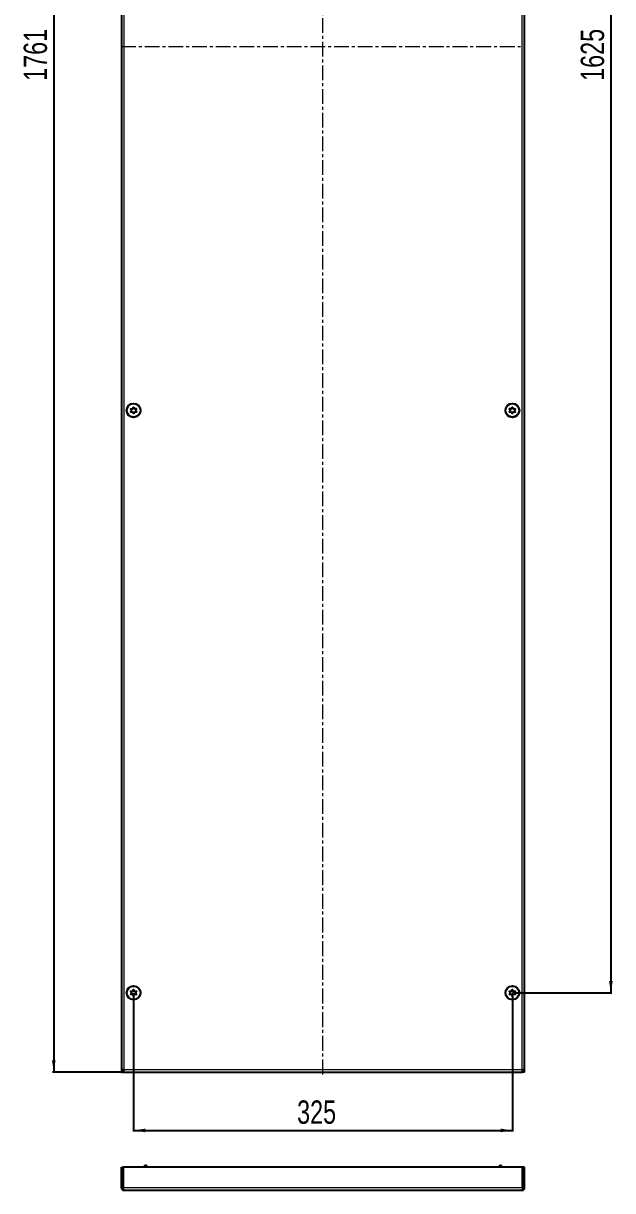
# Model space of a CAD drawing. Header units: millimetres. Extents: x 171 to 1290, y -693 to 1285.
# Drawn here: x 171 to 676, y -693 to 309 of the extents above; entities that cross this region are included whole.
import ezdxf

# ---------------------------------------------------------------- set-up
doc = ezdxf.new("R2010")
doc.units = ezdxf.units.MM
doc.linetypes.add('CENTERX2', pattern=[20.32, 12.7, -2.54, 2.54, -2.54])
doc.layers.add('FORMAT', color=7, linetype='Continuous')
doc.styles.add('SLDTEXTSTYLE0', font='TXT', dxfattribs={"width": 0.75})
doc.dimstyles.new('SLDDIMSTYLE0', dxfattribs={"dimtxt": 20, "dimasz": 10, "dimexe": 0, "dimexo": 0.0625, "dimgap": 5, "dimtad": 2, "dimdec": 1, "dimrnd": 1e-09, "dimzin": 12, "dimdsep": 46, "dimtxsty": 'SLDTEXTSTYLE0', "dimsah": 1, "dimcen": 0.09, "dimadec": 0, "dimazin": 3, "dimtfac": 1, "dimtofl": 0, "dimtmove": 0, "dimatfit": 3, "dimfxl": 0, "dimfrac": 2, "dimtolj": 1, "dimtzin": 12, "dimarcsym": 0})

# ---------------------------------------------------------------- blocks, each defined once
blk = doc.blocks.new('_D_1')
at = {"layer": 'FORMAT'}
for p, q in [((256.4, 1170.1), (195.7, 1170.1)), ((196.7, 1170.1), (196.7, -590.9)), ((256.4, -590.9), (195.7, -590.9))]:
    blk.add_line(p, q, dxfattribs=at)
for points in [[(196.7, 1170.1), (195.2, 1160.1), (198.3, 1160.1)], [(196.7, -590.9), (198.3, -580.9), (195.2, -580.9)]]:
    blk.add_solid(points, dxfattribs=at)
at = {"layer": 'FORMAT', "insert": (170.9, 260), "char_height": 20, "attachment_point": 1, "rotation": 90, "style": 'SLDTEXTSTYLE0'}
blk.add_mtext('1761', dxfattribs=at)
blk = doc.blocks.new('_D_2')
at = {"layer": 'FORMAT'}
for p, q in [((590.2, 1102.1), (675.7, 1102.1)), ((674.7, 1102.1), (674.7, -522.9)), ((590.2, -522.9), (675.7, -522.9))]:
    blk.add_line(p, q, dxfattribs=at)
for points in [[(674.7, 1102.1), (673.2, 1092.1), (676.3, 1092.1)], [(674.7, -522.9), (676.3, -512.9), (673.2, -512.9)]]:
    blk.add_solid(points, dxfattribs=at)
at = {"layer": 'FORMAT', "insert": (648.9, 260), "char_height": 20, "attachment_point": 1, "rotation": 90, "style": 'SLDTEXTSTYLE0'}
blk.add_mtext('1625', dxfattribs=at)
blk = doc.blocks.new('_D_3')
at = {"layer": 'FORMAT'}
for p, q in [((265.2, -522.9), (265.2, -642.1)), ((590.2, -522.9), (590.2, -642.1)), ((265.2, -641.1), (590.2, -641.1))]:
    blk.add_line(p, q, dxfattribs=at)
for points in [[(265.2, -641.1), (275.2, -642.6), (275.2, -639.5)], [(590.2, -641.1), (580.2, -639.5), (580.2, -642.6)]]:
    blk.add_solid(points, dxfattribs=at)
at = {"layer": 'FORMAT', "insert": (405.5, -615.3), "char_height": 20, "attachment_point": 1, "style": 'SLDTEXTSTYLE0'}
blk.add_mtext('325', dxfattribs=at)

msp = doc.modelspace()

# ---------------------------------------------------------------- linework, layer by layer
at = {"color": 7, "linetype": 'Continuous', "lineweight": 25}
for p, q in [((254.72, 1170.09), (254.72, -590.91)), ((600.72, -590.91), (600.72, 1170.09)), ((254.72, -590.91), (256.22, -590.91)), ((256.42, -589.8), (256.42, -590.91)), ((256.42, -590.91), (599.02, -590.91)), ((599.02, -590.91), (599.02, -589.79)), ((600.72, -590.91), (599.22, -590.91)), ((274.72, -672.49), (274.72, -670.99)), ((274.72, -670.99), (275.72, -670.99)), ((276.72, -671.99), (275.72, -670.99)), ((579.72, -670.99), (578.72, -671.99)), ((579.72, -670.99), (580.72, -670.99)), ((580.72, -670.99), (580.72, -672.49)), ((254.72, -672.49), (256.22, -672.49)), ((254.72, -690.39), (254.72, -672.49)), ((256.22, -690.39), (256.22, -672.49)), ((256.42, -690.39), (256.42, -672.49)), ((599.02, -672.49), (256.42, -672.49)), ((277.22, -671.99), (276.72, -671.99)), ((276.72, -671.99), (276.72, -672.49)), ((578.22, -671.99), (578.72, -671.99)), ((578.72, -672.49), (578.72, -671.99)), ((599.02, -690.39), (599.02, -672.49)), ((600.72, -672.49), (599.22, -672.49)), ((599.22, -690.39), (599.22, -672.49)), ((600.72, -690.39), (600.72, -672.49)), ((254.72, -690.39), (256.22, -690.39)), ((600.72, -690.39), (599.22, -690.39)), ((598.62, -692.49), (256.82, -692.49)), ((259.43, -692.49), (259.43, -692.75)), ((262.43, -692.75), (259.43, -692.75)), ((271, -692.75), (262.43, -692.75)), ((271, -692.75), (271, -692.49)), ((584.43, -692.49), (584.43, -692.75)), ((596, -692.75), (584.43, -692.75)), ((596, -692.75), (596, -692.49))]:
    msp.add_line(p, q, dxfattribs=at)
at = {"color": 8, "linetype": 'Continuous', "lineweight": 18}
for p, q in [((256.82, 1167.99), (256.82, -588.81)), ((598.62, -588.81), (598.62, 1167.99)), ((256.82, -588.81), (598.62, -588.81)), ((599.02, -690.39), (256.42, -690.39))]:
    msp.add_line(p, q, dxfattribs=at)
at = {"color": 7, "linetype": 'Continuous', "lineweight": 25}
for centre, radius in [((265.22, -22.91), 6), ((265.22, -22.91), 5.79), ((590.22, -22.91), 6), ((590.22, -22.91), 5.79), ((265.22, -22.91), 1.85), ((590.22, -22.91), 1.85), ((265.22, -522.91), 6), ((265.22, -522.91), 5.79), ((265.22, -522.91), 1.85), ((590.22, -522.91), 6), ((590.22, -522.91), 5.79), ((590.22, -522.91), 1.85)]:
    msp.add_circle(centre, radius, dxfattribs=at)
for points, knots in [([(267.67, -24.26), (267.67, -24.25), (267.68, -24.22), (267.67, -24.16), (267.62, -24.03), (267.4, -23.71), (267.1, -23.26), (267.06, -22.63), (267.28, -22.16), (267.49, -21.83), (267.6, -21.62), (267.62, -21.52), (267.62, -21.48), (267.61, -21.45), (267.58, -21.43), (267.52, -21.4), (267.25, -21.39), (266.78, -21.44), (266.07, -21.35), (265.62, -20.81), (265.41, -20.38), (265.26, -20.16), (265.2, -20.12), (265.17, -20.11), (265.14, -20.11), (265.11, -20.13), (265.07, -20.16), (265.02, -20.22), (264.91, -20.42), (264.74, -20.76), (264.47, -21.2), (263.91, -21.5), (263.37, -21.49), (262.98, -21.48), (262.83, -21.51), (262.78, -21.54), (262.76, -21.56), (262.75, -21.6), (262.76, -21.65), (262.82, -21.79), (263.03, -22.11), (263.33, -22.56), (263.37, -23.19), (263.15, -23.66), (262.94, -23.99), (262.83, -24.2), (262.81, -24.3), (262.81, -24.34), (262.82, -24.37), (262.85, -24.39), (262.91, -24.42), (263.18, -24.43), (263.65, -24.38), (264.36, -24.47), (264.81, -25.01), (265.02, -25.44), (265.18, -25.66), (265.23, -25.7), (265.26, -25.71), (265.29, -25.71), (265.33, -25.69), (265.36, -25.66), (265.41, -25.6), (265.52, -25.4), (265.69, -25.06), (265.97, -24.62), (266.52, -24.32), (267.06, -24.33), (267.45, -24.34), (267.6, -24.31), (267.65, -24.28), (267.66, -24.27), (267.67, -24.26)], [0, 0, 0, 0, 0.00200873, 0.00442003, 0.00936469, 0.02552819, 0.06770529, 0.09578618, 0.12464563, 0.1503415, 0.16051935, 0.16339425, 0.16569651, 0.16724481, 0.16887414, 0.1707699, 0.17860577, 0.21199411, 0.24999446, 0.2879948, 0.32138314, 0.32921901, 0.33111477, 0.3327441, 0.3342924, 0.33621663, 0.33853534, 0.3413178, 0.34966197, 0.37535784, 0.40421729, 0.43229818, 0.47447528, 0.49063878, 0.4966691, 0.49844005, 0.5, 0.50200873, 0.50442003, 0.50936469, 0.52552819, 0.56770529, 0.59578618, 0.62464563, 0.6503415, 0.66051935, 0.66339425, 0.66569651, 0.66724481, 0.66887414, 0.6707699, 0.67860577, 0.71199411, 0.74999446, 0.7879948, 0.82138314, 0.82921901, 0.83111477, 0.8327441, 0.8342924, 0.83621663, 0.83853534, 0.8413178, 0.84966197, 0.87535784, 0.90421729, 0.93229818, 0.97447528, 0.99063878, 0.9966691, 0.99844005, 1, 1, 1, 1]), ([(587.76, -24.26), (587.77, -24.27), (587.79, -24.29), (587.84, -24.31), (587.98, -24.34), (588.37, -24.33), (588.91, -24.32), (589.47, -24.62), (589.74, -25.06), (589.92, -25.41), (590.03, -25.62), (590.1, -25.69), (590.13, -25.71), (590.17, -25.71), (590.2, -25.7), (590.26, -25.66), (590.41, -25.44), (590.62, -25.01), (591.07, -24.47), (591.78, -24.38), (592.25, -24.43), (592.52, -24.42), (592.58, -24.39), (592.61, -24.37), (592.62, -24.34), (592.62, -24.3), (592.62, -24.26), (592.59, -24.18), (592.48, -23.98), (592.28, -23.66), (592.06, -23.19), (592.1, -22.56), (592.4, -22.11), (592.62, -21.78), (592.68, -21.65), (592.68, -21.59), (592.67, -21.56), (592.64, -21.53), (592.59, -21.51), (592.45, -21.48), (592.06, -21.49), (591.52, -21.5), (590.97, -21.2), (590.69, -20.76), (590.52, -20.41), (590.4, -20.2), (590.33, -20.13), (590.3, -20.11), (590.26, -20.11), (590.23, -20.12), (590.18, -20.16), (590.02, -20.38), (589.81, -20.81), (589.36, -21.35), (588.65, -21.44), (588.18, -21.39), (587.91, -21.4), (587.85, -21.43), (587.82, -21.45), (587.81, -21.48), (587.81, -21.52), (587.82, -21.56), (587.84, -21.64), (587.95, -21.84), (588.15, -22.16), (588.37, -22.63), (588.33, -23.26), (588.03, -23.71), (587.81, -24.04), (587.76, -24.17), (587.75, -24.23), (587.76, -24.25), (587.76, -24.26)], [0, 0, 0, 0, 0.0020087, 0.00442, 0.0093647, 0.0255282, 0.0677053, 0.0957862, 0.1246456, 0.1503415, 0.1605194, 0.1633943, 0.1656965, 0.1672448, 0.1688741, 0.1707699, 0.1786058, 0.2119941, 0.2499945, 0.2879948, 0.3213831, 0.329219, 0.3311148, 0.3327441, 0.3342924, 0.3362166, 0.3385353, 0.3413178, 0.349662, 0.3753578, 0.4042173, 0.4322982, 0.4744753, 0.4906388, 0.4966691, 0.49844, 0.5, 0.5020087, 0.50442, 0.5093647, 0.5255282, 0.5677053, 0.5957862, 0.6246456, 0.6503415, 0.6605194, 0.6633943, 0.6656965, 0.6672448, 0.6688741, 0.6707699, 0.6786058, 0.7119941, 0.7499945, 0.7879948, 0.8213831, 0.829219, 0.8311148, 0.8327441, 0.8342924, 0.8362166, 0.8385353, 0.8413178, 0.849662, 0.8753578, 0.9042173, 0.9322982, 0.9744753, 0.9906388, 0.9966691, 0.99844, 1, 1, 1, 1]), ([(267.67, -524.26), (267.67, -524.25), (267.68, -524.22), (267.67, -524.16), (267.62, -524.03), (267.4, -523.71), (267.1, -523.26), (267.06, -522.63), (267.28, -522.16), (267.49, -521.83), (267.6, -521.62), (267.62, -521.52), (267.62, -521.48), (267.61, -521.45), (267.58, -521.43), (267.52, -521.4), (267.25, -521.39), (266.78, -521.44), (266.07, -521.35), (265.62, -520.81), (265.41, -520.38), (265.26, -520.16), (265.2, -520.12), (265.17, -520.11), (265.14, -520.11), (265.11, -520.13), (265.07, -520.16), (265.02, -520.22), (264.91, -520.42), (264.74, -520.76), (264.47, -521.2), (263.91, -521.5), (263.37, -521.49), (262.98, -521.48), (262.83, -521.51), (262.78, -521.54), (262.76, -521.56), (262.75, -521.6), (262.76, -521.65), (262.82, -521.79), (263.03, -522.11), (263.33, -522.56), (263.37, -523.19), (263.15, -523.66), (262.94, -523.99), (262.83, -524.2), (262.81, -524.3), (262.81, -524.34), (262.82, -524.37), (262.85, -524.39), (262.91, -524.42), (263.18, -524.43), (263.65, -524.38), (264.36, -524.47), (264.81, -525.01), (265.02, -525.44), (265.18, -525.66), (265.23, -525.7), (265.26, -525.71), (265.29, -525.71), (265.33, -525.69), (265.36, -525.66), (265.41, -525.6), (265.52, -525.4), (265.69, -525.06), (265.97, -524.62), (266.52, -524.32), (267.06, -524.33), (267.45, -524.34), (267.6, -524.31), (267.65, -524.28), (267.66, -524.27), (267.67, -524.26)], [0, 0, 0, 0, 0.0020087, 0.00442, 0.0093647, 0.0255282, 0.0677053, 0.0957862, 0.1246456, 0.1503415, 0.1605194, 0.1633943, 0.1656965, 0.1672448, 0.1688741, 0.1707699, 0.1786058, 0.2119941, 0.2499945, 0.2879948, 0.3213831, 0.329219, 0.3311148, 0.3327441, 0.3342924, 0.3362166, 0.3385353, 0.3413178, 0.349662, 0.3753578, 0.4042173, 0.4322982, 0.4744753, 0.4906388, 0.4966691, 0.49844, 0.5, 0.5020087, 0.50442, 0.5093647, 0.5255282, 0.5677053, 0.5957862, 0.6246456, 0.6503415, 0.6605194, 0.6633943, 0.6656965, 0.6672448, 0.6688741, 0.6707699, 0.6786058, 0.7119941, 0.7499945, 0.7879948, 0.8213831, 0.829219, 0.8311148, 0.8327441, 0.8342924, 0.8362166, 0.8385353, 0.8413178, 0.849662, 0.8753578, 0.9042173, 0.9322982, 0.9744753, 0.9906388, 0.9966691, 0.99844, 1, 1, 1, 1]), ([(587.76, -524.26), (587.77, -524.27), (587.79, -524.29), (587.84, -524.31), (587.98, -524.34), (588.37, -524.33), (588.91, -524.32), (589.47, -524.62), (589.74, -525.06), (589.92, -525.41), (590.03, -525.62), (590.1, -525.69), (590.13, -525.71), (590.17, -525.71), (590.2, -525.7), (590.26, -525.66), (590.41, -525.44), (590.62, -525.01), (591.07, -524.47), (591.78, -524.38), (592.25, -524.43), (592.52, -524.42), (592.58, -524.39), (592.61, -524.37), (592.62, -524.34), (592.62, -524.3), (592.62, -524.26), (592.59, -524.18), (592.48, -523.98), (592.28, -523.66), (592.06, -523.19), (592.1, -522.56), (592.4, -522.11), (592.62, -521.78), (592.68, -521.65), (592.68, -521.59), (592.67, -521.56), (592.64, -521.53), (592.59, -521.51), (592.45, -521.48), (592.06, -521.49), (591.52, -521.5), (590.97, -521.2), (590.69, -520.76), (590.52, -520.41), (590.4, -520.2), (590.33, -520.13), (590.3, -520.11), (590.26, -520.11), (590.23, -520.12), (590.18, -520.16), (590.02, -520.38), (589.81, -520.81), (589.36, -521.35), (588.65, -521.44), (588.18, -521.39), (587.91, -521.4), (587.85, -521.43), (587.82, -521.45), (587.81, -521.48), (587.81, -521.52), (587.82, -521.56), (587.84, -521.64), (587.95, -521.84), (588.15, -522.16), (588.37, -522.63), (588.33, -523.26), (588.03, -523.71), (587.81, -524.04), (587.76, -524.17), (587.75, -524.23), (587.76, -524.25), (587.76, -524.26)], [0, 0, 0, 0, 0.00200873, 0.00442003, 0.00936469, 0.02552819, 0.06770529, 0.09578618, 0.12464563, 0.1503415, 0.16051935, 0.16339425, 0.16569651, 0.16724481, 0.16887414, 0.1707699, 0.17860577, 0.21199411, 0.24999446, 0.2879948, 0.32138314, 0.32921901, 0.33111477, 0.3327441, 0.3342924, 0.33621663, 0.33853534, 0.3413178, 0.34966197, 0.37535784, 0.40421729, 0.43229818, 0.47447528, 0.49063878, 0.4966691, 0.49844005, 0.5, 0.50200873, 0.50442003, 0.50936469, 0.52552819, 0.56770529, 0.59578618, 0.62464563, 0.6503415, 0.66051935, 0.66339425, 0.66569651, 0.66724481, 0.66887414, 0.6707699, 0.67860577, 0.71199411, 0.74999446, 0.7879948, 0.82138314, 0.82921901, 0.83111477, 0.8327441, 0.8342924, 0.83621663, 0.83853534, 0.8413178, 0.84966197, 0.87535784, 0.90421729, 0.93229818, 0.97447528, 0.99063878, 0.9966691, 0.99844005, 1, 1, 1, 1]), ([(600.72, -590.91), (600.68, -590.73), (600.62, -590.37), (600.11, -589.84), (599.41, -589.32), (598.87, -588.97), (598.62, -588.81)], [0, 0, 0, 0, 0.2547568, 0.5096489, 0.7645419, 1, 1, 1, 1]), ([(599.22, -590.91), (599.21, -590.82), (599.21, -590.64), (599.17, -590.37), (599.11, -590.09), (599.02, -589.8), (598.93, -589.54), (598.84, -589.32), (598.74, -589.1), (598.67, -588.93), (598.62, -588.81)], [0, 0, 0, 0, 0.1293202, 0.2595375, 0.3888497, 0.5190589, 0.6771449, 0.756725, 0.8352818, 1, 1, 1, 1]), ([(276.72, -671.99), (276.74, -672.08), (276.77, -672.25), (277.02, -672.42), (277.12, -672.49)], [0, 0, 0, 0, 0.5741301, 1, 1, 1, 1]), ([(277.22, -671.99), (277.24, -672.09), (277.27, -672.24), (277.41, -672.41), (277.49, -672.48), (277.51, -672.49)], [0, 0, 0, 0, 0.6029704, 0.9179315, 1, 1, 1, 1]), ([(577.9, -672.49), (577.97, -672.43), (578.11, -672.32), (578.2, -672.15), (578.21, -672.04), (578.22, -671.99)], [0, 0, 0, 0, 0.3603654, 0.6750686, 1, 1, 1, 1]), ([(578.3, -672.49), (578.39, -672.43), (578.62, -672.28), (578.71, -672.12), (578.72, -672), (578.72, -671.99)], [0, 0, 0, 0, 0.33134565, 0.90522645, 1, 1, 1, 1]), ([(254.72, -690.39), (254.75, -690.67), (254.81, -691.23), (255.32, -691.93), (256.02, -692.4), (256.56, -692.46), (256.82, -692.49)], [0, 0, 0, 0, 0.2547568, 0.5096489, 0.7645419, 1, 1, 1, 1]), ([(256.22, -690.39), (256.23, -690.47), (256.25, -690.63), (256.35, -690.81), (256.45, -690.85), (256.47, -690.85)], [0, 0, 0, 0, 0.4327963, 0.8655659, 1, 1, 1, 1]), ([(598.62, -692.49), (598.9, -692.46), (599.46, -692.39), (600.16, -691.89), (600.63, -691.19), (600.69, -690.65), (600.72, -690.39)], [0, 0, 0, 0, 0.25475266, 0.50964469, 0.7645377, 1, 1, 1, 1]), ([(598.96, -690.87), (598.99, -690.85), (599.15, -690.75), (599.19, -690.55), (599.22, -690.39)], [0, 0, 0, 0, 0.2077128, 1, 1, 1, 1])]:
    msp.add_open_spline(points, degree=3, knots=knots, dxfattribs=at)
for points in [[(256.82, -588.81), (256.54, -588.98), (255.99, -589.33), (255.3, -589.86), (254.81, -590.38), (254.75, -590.73), (254.72, -590.91)], [(256.82, -588.81), (256.65, -589.16), (256.33, -589.86), (256.25, -590.56), (256.22, -590.91)], [(256.42, -590.91), (256.45, -590.88), (256.52, -590.81), (256.62, -590.33), (256.72, -589.64), (256.78, -589.08), (256.82, -588.81)], [(598.62, -588.81), (598.65, -589.08), (598.72, -589.64), (598.82, -590.33), (598.92, -590.81), (598.98, -590.88), (599.02, -590.91)], [(256.82, -692.49), (256.78, -692.46), (256.72, -692.39), (256.62, -691.91), (256.52, -691.21), (256.45, -690.66), (256.42, -690.39)], [(599.02, -690.39), (598.98, -690.66), (598.92, -691.21), (598.82, -691.91), (598.72, -692.39), (598.65, -692.46), (598.62, -692.49)]]:
    msp.add_open_spline(points, degree=3, dxfattribs=at)
at = {"layer": 'FORMAT', "linetype": 'CENTERX2', "lineweight": 18}
for p, q in [((427.72, -592.91), (427.72, 1172.09)), ((254.42, 289.59), (601.02, 289.59))]:
    msp.add_line(p, q, dxfattribs=at)

# ---------------------------------------------------------------- dimensions: what is measured, and where the dimension line sits
at = {"layer": 'FORMAT'}
for base, p1, p2, picture, middle in [((196.71, -590.91), (256.42, 1170.09), (256.42, -590.91), '_D_1', (196.71, 289.59)), ((674.72, -522.91), (590.22, 1102.09), (590.22, -522.91), '_D_2', (674.72, 289.59))]:
    dim = msp.add_linear_dim(base=base, p1=p1, p2=p2, angle=90, dimstyle='SLDDIMSTYLE0', dxfattribs=at)
    dim.commit()
    dim.dimension.update_dxf_attribs({"geometry": picture, "text_midpoint": middle, "dimtype": 160})
dim = msp.add_linear_dim(base=(590.22, -641.08), p1=(265.22, -522.91), p2=(590.22, -522.91), dimstyle='SLDDIMSTYLE0', dxfattribs=at)
dim.commit()
dim.dimension.update_dxf_attribs({"geometry": '_D_3', "text_midpoint": (427.72, -641.08), "dimtype": 160})

doc.saveas('drawing.dxf')
